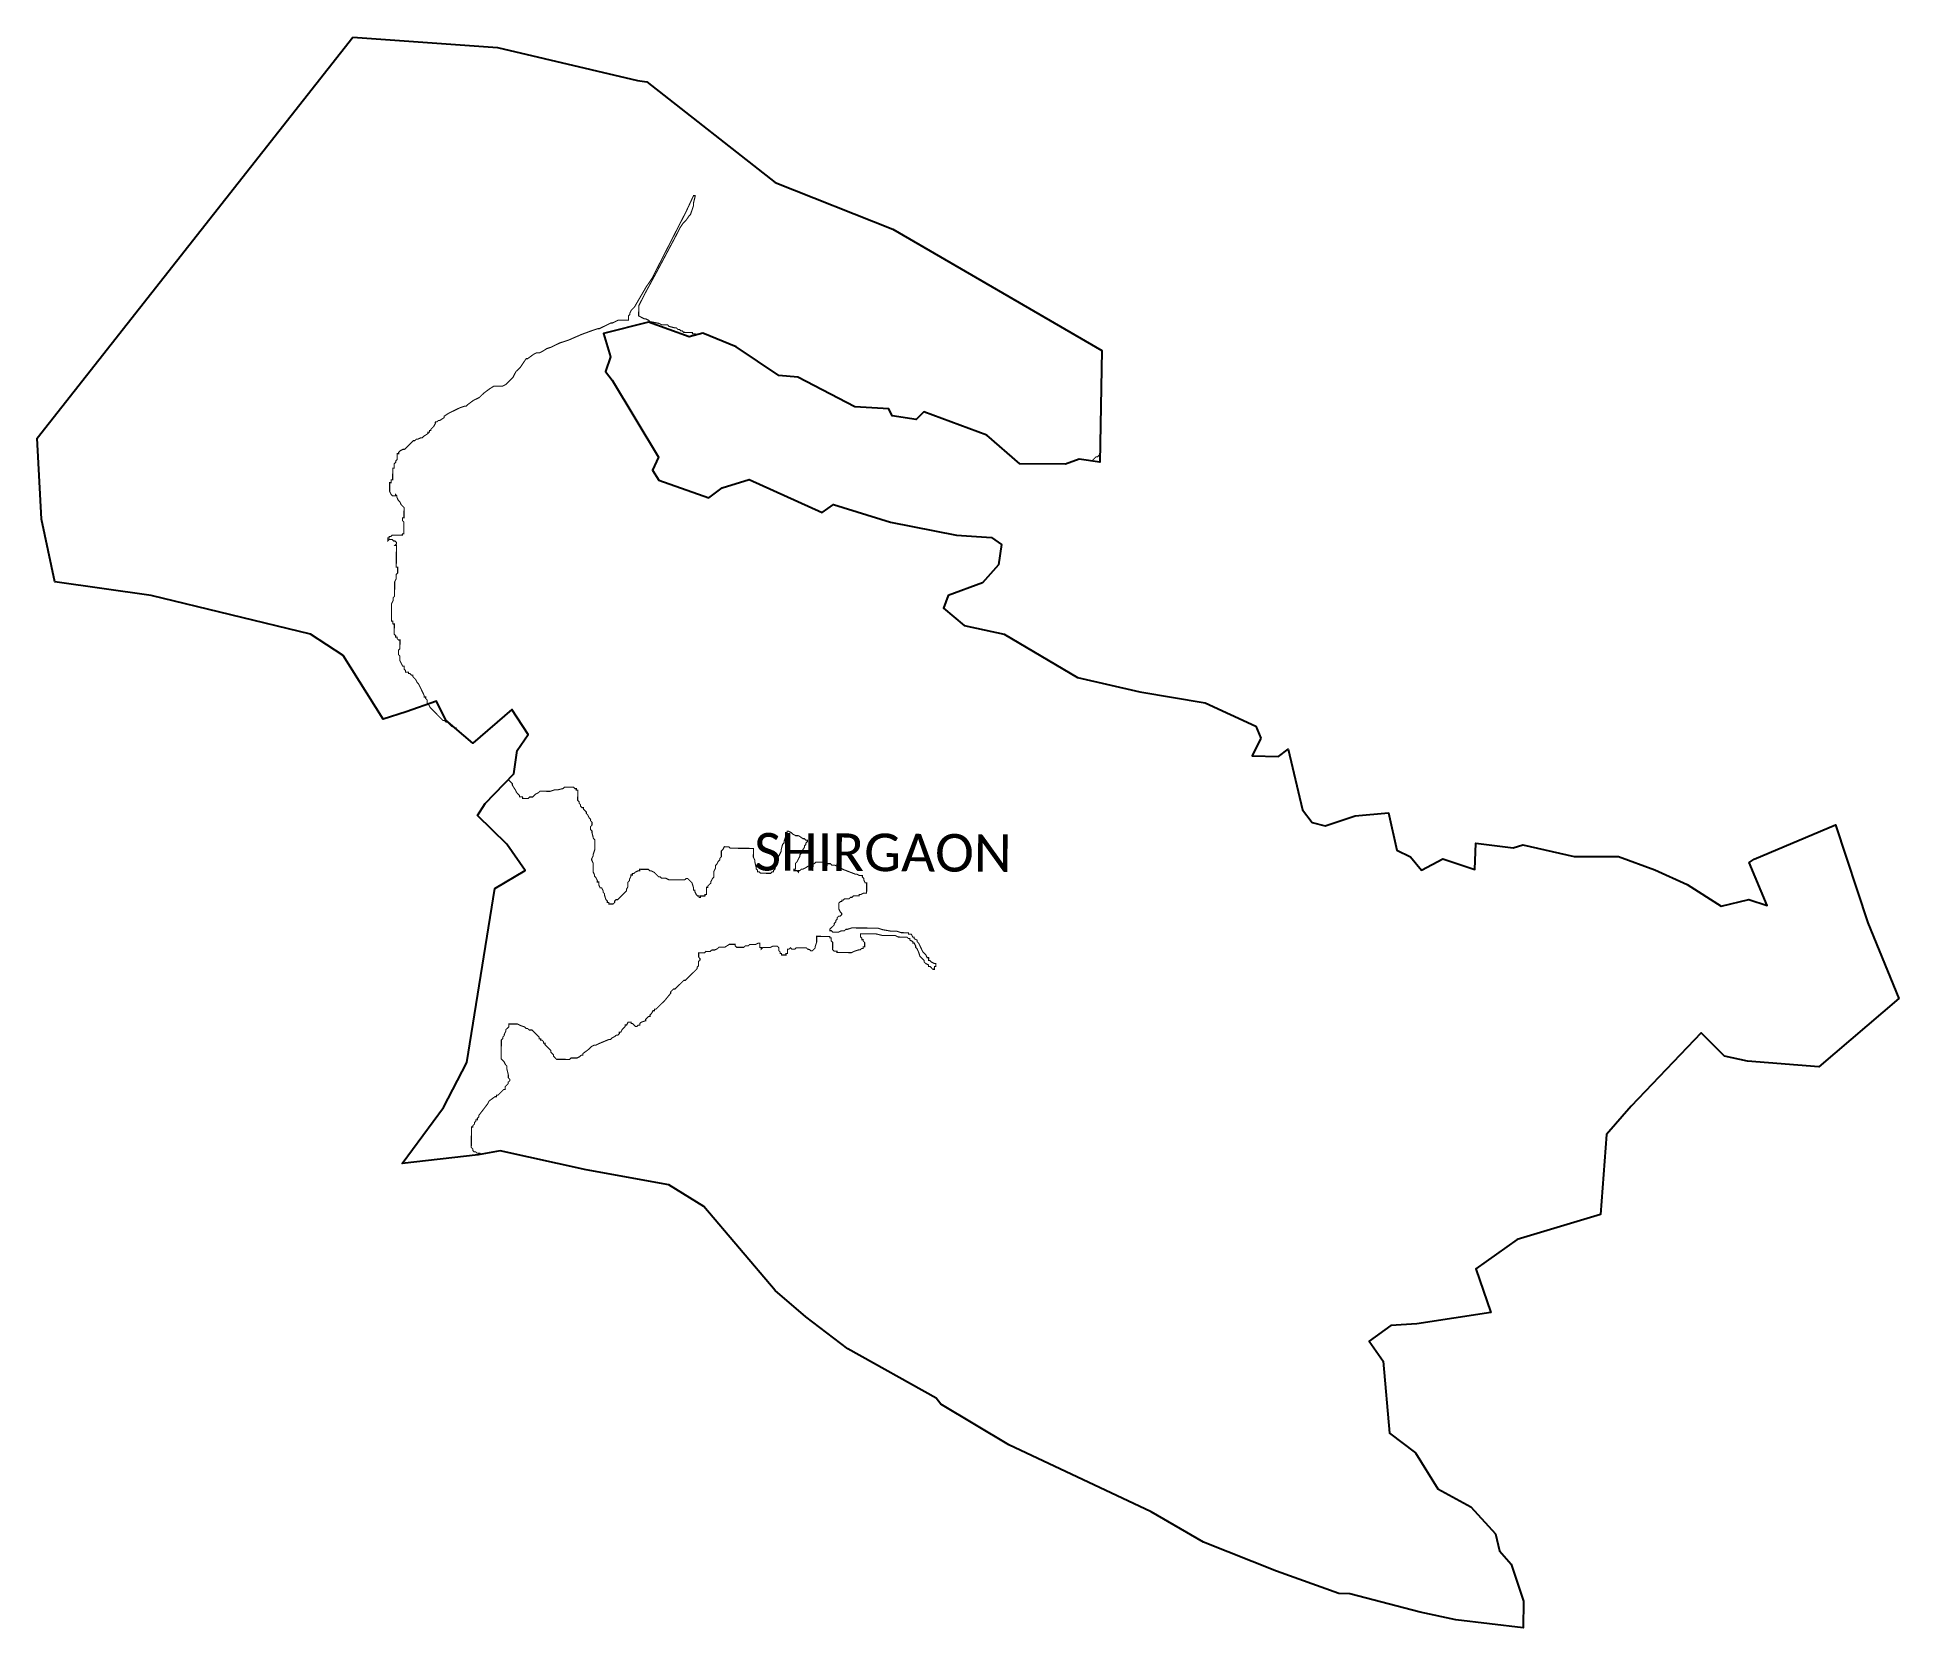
# Model space of a CAD drawing. Header units: metres. Extents: x 316864 to 322015, y 1880764 to 1885164.
import ezdxf

# ---------------------------------------------------------------- set-up
doc = ezdxf.new("R2010")
doc.units = ezdxf.units.M
doc.layers.add('ddddd', color=7, linetype='Continuous')
doc.layers.add('HAZARDS LINE', color=1, linetype='Continuous')
doc.styles.get("Standard").update_dxf_attribs({"font": 'simplex.shx'})

msp = doc.modelspace()

# ---------------------------------------------------------------- linework, layer by layer
at = {"color": 3, "true_color": 0x00ff00, "flags": 128}
msp.add_lwpolyline([(320236, 1883257.9), (320249.6, 1883224.9)], dxfattribs=at)
at = {"layer": 'ddddd', "color": 3, "true_color": 0x00ff00}
for points in [[(320249.6, 1883224.9, 0), (320225.7, 1883176.6, 0), (320298.8, 1883174.8, 0), (320325.2, 1883195.1, 0), (320364.6, 1883026.5, 0), (320391.6, 1882991.8, 0), (320427.7, 1882982.9, 0), (320511, 1883009.9, 0), (320602.5, 1883018.2, 0), (320625.6, 1882915, 0), (320663.8, 1882896.6, 0), (320694.5, 1882859.5, 0), (320753, 1882891.3, 0), (320841.6, 1882861.4, 0), (320844.8, 1882934.2, 0), (320947.9, 1882921.3, 0), (320974.8, 1882929.9, 0), (321116.8, 1882897.6, 0), (321238.9, 1882897.5, 0), (321339.5, 1882860.8, 0), (321429, 1882820, 0), (321523.6, 1882760.1, 0), (321599.8, 1882779.1, 0), (321650.3, 1882761.8, 0), (321600.2, 1882881.2, 0), (321614.1, 1882890.7, 0), (321839.1, 1882985.6, 0), (321928.6, 1882714.3, 0), (322014.5, 1882505, 0), (321793.7, 1882315.4, 0), (321596, 1882331, 0), (321532.3, 1882345.4, 0), (321468.2, 1882409.7, 0), (321274.2, 1882206.6, 0), (321205.9, 1882128.6, 0), (321189.7, 1881907.1, 0), (320959.1, 1881838.1, 0), (320844.8, 1881756.9, 0), (320886, 1881636, 0), (320681.4, 1881604.6, 0), (320609.2, 1881599.7, 0), (320549.2, 1881556.5, 0), (320588.1, 1881501.5, 0), (320605.3, 1881302, 0), (320677.3, 1881247.6, 0), (320739.7, 1881148.3, 0), (320830.5, 1881098.1, 0), (320898.5, 1881023.4, 0), (320910.3, 1880977, 0), (320941.8, 1880940.2, 0), (320976.2, 1880837.4, 0), (320975.2, 1880763.8, 0), (320789.2, 1880785.8, 0), (320690, 1880806.8, 0), (320495.4, 1880857.9, 0), (320464.9, 1880858.5, 0), (320292.6, 1880920.5, 0), (320091, 1881000.7, 0), (319946.4, 1881084.3, 0), (319552.6, 1881269.7, 0), (319363.8, 1881382.3, 0), (319351, 1881399.3, 0), (319106.9, 1881535.5, 0), (318990.9, 1881623.7, 0), (318906, 1881697, 0), (318708.6, 1881929, 0), (318612.1, 1881989.3, 0), (318383.3, 1882031.2, 0), (318144.8, 1882083.5, 0), (318084, 1882072.5, 0), (317873.8, 1882048.3, 0), (317988.4, 1882203.3, 0), (318053.1, 1882327.7, 0), (318130.5, 1882809, 0), (318214.4, 1882859, 0), (318163.7, 1882931.9, 0), (318082.6, 1883011.6, 0), (318103.9, 1883044.3, 0), (318183.1, 1883126.6, 0), (318192.1, 1883190.6, 0), (318222.9, 1883235.5, 0), (318177.5, 1883304.3, 0), (318069, 1883211.1, 0), (317994.4, 1883274.9, 0), (317969.2, 1883327.4, 0), (317885.3, 1883297.6, 0), (317821.4, 1883277.4, 0), (317710.8, 1883453.9, 0), (317620.2, 1883512.6, 0), (317179.2, 1883619.4, 0), (316912.5, 1883657.5, 0), (316876.2, 1883830.9, 0), (316864.2, 1884055.4, 0), (317737.8, 1885164.4, 0), (317737.8, 1885164.4, 0)], [(317737.8, 1885164.4, 0), (318137.4, 1885136.3, 0), (318524.6, 1885044.4, 0), (318550.4, 1885040.6, 0), (318906.2, 1884762.5, 0), (319231.6, 1884633.1, 0), (319809.9, 1884297.5, 0), (319803.9, 1883988.6, 0), (319747.2, 1883996.7, 0), (319709.1, 1883983, 0), (319582.6, 1883984.4, 0), (319491.5, 1884063.8, 0), (319316.8, 1884128.4, 0), (319296.1, 1884106.4, 0), (319229.9, 1884116.9, 0), (319220.6, 1884135.9, 0), (319126.7, 1884141.9, 0), (318968.6, 1884223.7, 0), (318916.2, 1884228.7, 0), (318798.4, 1884308, 0), (318706.1, 1884345.2, 0), (318668.3, 1884335.3, 0), (318555.1, 1884376, 0), (318431.1, 1884344.9, 0), (318450.5, 1884280.2, 0), (318436.2, 1884239.4, 0), (318454.5, 1884215.9, 0), (318582.8, 1884003, 0), (318566.4, 1883966.7, 0), (318584.1, 1883939.3, 0), (318722.1, 1883890.1, 0), (318759.5, 1883917.4, 0), (318833.9, 1883940.7, 0), (319036.3, 1883849.4, 0), (319066.8, 1883872, 0), (319225, 1883823.1, 0), (319407.7, 1883786.8, 0), (319504.6, 1883780.5, 0), (319531.9, 1883761.2, 0), (319524.1, 1883704.3, 0), (319479.9, 1883654.9, 0), (319384.5, 1883620, 0), (319371.8, 1883584.9, 0), (319428.4, 1883536.4, 0), (319539.4, 1883512.4, 0), (319742.7, 1883393.4, 0), (319915, 1883353.3, 0), (320096, 1883322.4, 0), (320236, 1883257.9, 0)]]:
    msp.add_polyline3d(points, dxfattribs=at)
at = {"layer": 'HAZARDS LINE', "lineweight": 18, "const_width": 3.02}
for points in [[(318022.8, 1883250.6), (318022.9, 1883253.5), (318018.8, 1883253.6), (318014.8, 1883257.6), (318010.8, 1883257.7), (318006.8, 1883261.7), (318002.8, 1883265.8), (317998.8, 1883269.8), (317994.8, 1883269.9), (317990.8, 1883273.9), (317986.8, 1883274), (317982.8, 1883278), (317978.8, 1883282.1), (317974.8, 1883286.2), (317970.8, 1883290.2), (317966.8, 1883294.3), (317962.8, 1883298.4), (317958.8, 1883302.4), (317954.8, 1883306.5), (317950.9, 1883310.6), (317946.9, 1883318.6), (317942.9, 1883322.7), (317943, 1883330.8), (317939, 1883334.8), (317939, 1883338.9), (317935, 1883338.9), (317935, 1883342.9), (317927.1, 1883359.1), (317919.2, 1883375.3), (317915.2, 1883379.3), (317911.2, 1883387.4), (317907.2, 1883391.5), (317903.3, 1883395.6), (317903.3, 1883399.6), (317899.3, 1883399.6), (317895.3, 1883403.7), (317891.2, 1883403.7), (317891.3, 1883407.8), (317887.2, 1883407.8), (317883.2, 1883407.8), (317883.3, 1883411.9), (317879.3, 1883415.9), (317879.3, 1883419.9), (317879.3, 1883424), (317875.3, 1883424), (317871.3, 1883432.1), (317867.4, 1883440.2), (317867.4, 1883444.2), (317867.5, 1883448.3), (317867.5, 1883452.3), (317863.5, 1883456.3), (317863.5, 1883460.4), (317863.6, 1883464.4), (317863.6, 1883468.4), (317867.7, 1883472.4), (317867.7, 1883476.4), (317867.7, 1883480.5), (317867.8, 1883484.5), (317867.8, 1883488.5), (317867.8, 1883492.6), (317867.9, 1883496.6), (317863.9, 1883496.6), (317859.9, 1883500.7), (317859.9, 1883504.7), (317855.9, 1883504.8), (317855.9, 1883508.8), (317851.9, 1883512.8), (317851.9, 1883516.9), (317852, 1883520.9), (317852, 1883524.9), (317852.1, 1883529), (317852.1, 1883533), (317852.1, 1883537), (317852.2, 1883541), (317848.1, 1883541.1), (317848.2, 1883545.1), (317848.2, 1883549.1), (317844.2, 1883549.2), (317844.2, 1883553.2), (317844.2, 1883557.2), (317844.3, 1883561.3), (317844.3, 1883565.3), (317844.3, 1883569.3), (317844.4, 1883573.3), (317844.4, 1883577.4), (317844.5, 1883581.4), (317844.5, 1883585.4), (317844.6, 1883593.5), (317844.6, 1883597.5), (317848.7, 1883605.5), (317848.7, 1883609.6), (317848.8, 1883613.6), (317852.8, 1883617.6), (317852.9, 1883621.6), (317853.1, 1883645.8), (317853.2, 1883657.9), (317857.3, 1883665.9), (317857.4, 1883678), (317861.4, 1883682), (317861.5, 1883686), (317861.5, 1883690), (317861.5, 1883694), (317861.6, 1883698.1), (317857.5, 1883698.1), (317857.6, 1883702.1), (317857.6, 1883706.2), (317857.7, 1883710.2), (317857.7, 1883714.2), (317857.7, 1883718.3), (317857.8, 1883722.3), (317857.8, 1883726.3), (317857.8, 1883730.3), (317857.9, 1883742.4), (317858, 1883746.5), (317858, 1883750.5), (317858, 1883754.5), (317858.1, 1883758.5), (317854, 1883758.6), (317858.1, 1883762.6), (317858.1, 1883766.6), (317854.2, 1883770.7), (317850.1, 1883770.7), (317846.1, 1883774.8), (317842.1, 1883774.8), (317838.1, 1883774.8), (317834, 1883770.8), (317834, 1883774.9), (317834.1, 1883778.9), (317838.1, 1883778.9), (317838.1, 1883782.9), (317842.2, 1883782.8), (317846.2, 1883786.8), (317850.3, 1883786.8), (317854.3, 1883786.8), (317866.4, 1883786.7), (317870.4, 1883786.6), (317874.4, 1883786.6), (317874.5, 1883790.6), (317878.5, 1883790.6), (317878.5, 1883794.6), (317878.6, 1883802.7), (317878.6, 1883806.7), (317878.7, 1883810.7), (317878.7, 1883814.8), (317878.8, 1883822.8), (317874.8, 1883826.9), (317874.8, 1883830.9), (317874.9, 1883834.9), (317878.9, 1883834.9), (317878.9, 1883838.9), (317878.9, 1883843), (317879.1, 1883855), (317879.1, 1883859.1), (317879.1, 1883863.1), (317875.1, 1883867.2), (317871.1, 1883871.2), (317867.2, 1883879.3), (317863.2, 1883883.4), (317859.2, 1883891.5), (317859.3, 1883895.5), (317855.3, 1883899.6), (317855.2, 1883895.5), (317851.2, 1883895.6), (317847.2, 1883895.6), (317843.2, 1883899.7), (317839.2, 1883907.8), (317839.3, 1883911.8), (317839.3, 1883915.8), (317839.3, 1883919.8), (317839.4, 1883923.9), (317839.4, 1883927.9), (317839.4, 1883931.9), (317843.5, 1883931.9), (317843.5, 1883935.9), (317843.5, 1883940), (317847.6, 1883939.9), (317847.6, 1883943.9), (317847.6, 1883948), (317847.7, 1883952), (317847.8, 1883964.1), (317847.8, 1883968.1), (317847.8, 1883972.1), (317851.9, 1883972.1), (317851.9, 1883976.1), (317851.9, 1883980.2), (317852, 1883984.2), (317856, 1883988.2), (317856.1, 1883992.2), (317860.1, 1883996.2), (317860.2, 1884004.3), (317860.2, 1884008.3), (317860.3, 1884012.3), (317864.3, 1884012.3), (317864.3, 1884016.3), (317868.4, 1884020.3), (317876.5, 1884024.3), (317880.5, 1884024.2), (317884.6, 1884028.2), (317896.8, 1884040.2), (317900.8, 1884044.2), (317904.9, 1884048.2), (317908.9, 1884048.2), (317913, 1884052.2), (317917, 1884052.1), (317925.1, 1884056.1), (317929.1, 1884056), (317933.2, 1884060), (317945.4, 1884068), (317945.4, 1884072), (317949.4, 1884072), (317949.5, 1884076), (317953.5, 1884076), (317953.5, 1884080), (317957.6, 1884084), (317961.6, 1884088), (317965.7, 1884096), (317965.8, 1884100), (317969.8, 1884100), (317973.9, 1884104), (317977.9, 1884104), (317990, 1884111.9), (317990.1, 1884115.9), (318002.2, 1884123.9), (318010.3, 1884127.8), (318018.4, 1884131.8), (318026.5, 1884135.8), (318034.6, 1884139.7), (318046.7, 1884143.6), (318050.7, 1884143.6), (318054.8, 1884147.6), (318071, 1884159.6), (318087.2, 1884167.5), (318099.4, 1884179.4), (318115.6, 1884191.4), (318127.8, 1884199.3), (318151.9, 1884199.1), (318160, 1884203.1), (318180.3, 1884223.1), (318188.5, 1884239.1), (318200.7, 1884251.1), (318208.9, 1884263.1), (318217, 1884275.1), (318221.1, 1884275.1), (318237.3, 1884287), (318245.4, 1884291), (318253.4, 1884290.9), (318261.5, 1884294.9), (318273.7, 1884302.8), (318285.8, 1884306.7), (318302, 1884314.7), (318310.1, 1884318.6), (318322.2, 1884322.5), (318334.3, 1884326.5), (318370.7, 1884342.3), (318403, 1884354.1), (318415.1, 1884358), (318419.1, 1884358), (318451.5, 1884373.8), (318455.5, 1884373.8), (318463.6, 1884377.7), (318471.7, 1884381.7), (318475.7, 1884381.6), (318479.8, 1884381.6), (318483.8, 1884381.6), (318491.9, 1884381.5), (318499.9, 1884381.4), (318499.9, 1884385.5), (318500, 1884393.5), (318504.1, 1884397.5), (318504.1, 1884401.5), (318508.2, 1884409.6), (318512.3, 1884413.5), (318516.3, 1884417.5), (318549.1, 1884473.7), (318565.4, 1884497.7), (318606.3, 1884577.9), (318659.6, 1884682.2), (318680.1, 1884726.3), (318684.2, 1884726.3), (318684.1, 1884722.3), (318680, 1884706.2), (318679.9, 1884698.1), (318675.8, 1884686.1), (318671.6, 1884674), (318667.6, 1884670), (318659.4, 1884658), (318651.3, 1884650), (318643.1, 1884638), (318630.8, 1884614), (318581.7, 1884521.7), (318544.8, 1884453.6), (318532.6, 1884429.5), (318528.5, 1884421.5), (318528.4, 1884413.4), (318528.4, 1884409.4), (318528.3, 1884401.3), (318528.2, 1884397.3), (318528.2, 1884393.3), (318536.2, 1884389.2), (318544.3, 1884385.1), (318548.3, 1884385), (318556.3, 1884380.9), (318560.3, 1884376.9), (318564.3, 1884376.8), (318584.4, 1884372.6), (318592.4, 1884368.5), (318600.5, 1884368.5), (318604.5, 1884368.4), (318608.6, 1884368.4), (318612.5, 1884364.3), (318628.6, 1884360.2), (318632.7, 1884360.1), (318636.6, 1884356.1), (318640.7, 1884356), (318644.7, 1884352), (318648.7, 1884351.9), (318652.7, 1884347.9), (318656.7, 1884347.8), (318660.7, 1884347.8), (318664.8, 1884347.8), (318668.8, 1884347.7), (318672.8, 1884347.7), (318676.9, 1884347.7), (318676.8, 1884343.6), (318684.9, 1884343.6), (318689.9, 1884341)], [(319118, 1884146.4), (319118.2, 1884146.4), (319118.2, 1884146.3)], [(319782.8, 1883991.6), (319785.5, 1883995.6), (319789.6, 1883999.6), (319793.6, 1884003.6), (319797.7, 1884003.5), (319804.3, 1884010)], [(318091.8, 1882073.9), (318089.2, 1882076.6), (318081.1, 1882076.7), (318077.1, 1882080.7), (318073.1, 1882080.8), (318069.1, 1882084.8), (318069.1, 1882088.8), (318065.1, 1882092.9), (318065.6, 1882149.3), (318069.7, 1882149.3), (318069.7, 1882153.3), (318073.8, 1882157.3), (318073.8, 1882161.3), (318077.9, 1882165.3), (318077.9, 1882169.3), (318081.9, 1882169.3), (318081.9, 1882173.3), (318086, 1882177.3), (318086, 1882181.4), (318098.3, 1882197.4), (318110.5, 1882213.4), (318114.6, 1882221.4), (318130.8, 1882233.3), (318134.8, 1882233.3), (318134.9, 1882237.3), (318138.9, 1882237.3), (318143, 1882241.3), (318147, 1882245.3), (318151.1, 1882249.3), (318155.1, 1882253.3), (318159.2, 1882253.2), (318159.2, 1882261.3), (318167.4, 1882269.3), (318167.4, 1882273.3), (318171.5, 1882277.3), (318171.5, 1882281.3), (318167.5, 1882285.4), (318167.6, 1882293.4), (318163.7, 1882309.6), (318163.8, 1882317.7), (318159.8, 1882321.7), (318155.8, 1882329.8), (318151.8, 1882333.9), (318147.8, 1882337.9), (318148.3, 1882390.3), (318152.3, 1882394.3), (318152.4, 1882398.3), (318156.4, 1882402.3), (318156.5, 1882406.3), (318160.6, 1882414.4), (318160.6, 1882418.4), (318164.7, 1882422.4), (318168.7, 1882426.4), (318168.8, 1882434.4), (318193, 1882434.2), (318201, 1882430.1), (318213, 1882426), (318217, 1882421.9), (318221.1, 1882421.9), (318225.1, 1882417.8), (318233.1, 1882417.8), (318241.1, 1882409.6), (318245.1, 1882405.6), (318249.1, 1882401.5), (318253.1, 1882397.5), (318253, 1882393.4), (318257.1, 1882393.4), (318257, 1882389.4), (318261.1, 1882389.3), (318265.1, 1882385.3), (318265, 1882381.2), (318269, 1882381.2), (318269, 1882377.2), (318273, 1882373.1), (318285, 1882360.9), (318284.9, 1882356.9), (318292.9, 1882348.8), (318292.9, 1882344.7), (318296.9, 1882340.7), (318300.9, 1882336.6), (318337.1, 1882336.3), (318341.2, 1882340.3), (318357.3, 1882340.1), (318365.4, 1882344.1), (318369.5, 1882348.1), (318373.5, 1882348.1), (318373.5, 1882352.1), (318389.7, 1882364), (318393.8, 1882368), (318397.9, 1882372), (318406, 1882376), (318410, 1882375.9), (318418.1, 1882379.9), (318446.4, 1882391.7), (318450.4, 1882391.7), (318454.5, 1882395.7), (318462.5, 1882399.7), (318466.6, 1882403.7), (318470.6, 1882403.6), (318474.7, 1882407.6), (318474.7, 1882411.6), (318478.8, 1882411.6), (318482.9, 1882419.6), (318486.9, 1882423.6), (318491, 1882427.6), (318491, 1882431.6), (318495.1, 1882431.6), (318499.1, 1882439.6), (318507.2, 1882439.6), (318507.2, 1882435.5), (318511.2, 1882435.5), (318515.2, 1882431.4), (318519.2, 1882427.4), (318523.2, 1882427.3), (318527.3, 1882431.3), (318531.3, 1882431.3), (318531.3, 1882435.3), (318535.4, 1882439.3), (318547.5, 1882443.2), (318547.6, 1882447.3), (318555.7, 1882455.2), (318559.7, 1882455.2), (318559.7, 1882459.2), (318563.8, 1882463.2), (318567.9, 1882471.3), (318571.9, 1882471.2), (318572, 1882475.3), (318576, 1882475.2), (318580.1, 1882479.2), (318588.2, 1882487.2), (318592.2, 1882491.2), (318596.3, 1882495.2), (318600.4, 1882499.2), (318616.7, 1882519.2), (318616.7, 1882523.2), (318620.7, 1882527.2), (318624.8, 1882531.2), (318628.8, 1882531.2), (318632.9, 1882535.2), (318637, 1882539.1), (318641, 1882543.1), (318649.2, 1882551.1), (318653.2, 1882555.1), (318657.2, 1882555.1), (318661.3, 1882559.1), (318669.4, 1882567.1), (318673.5, 1882571.1), (318681.6, 1882579), (318689.7, 1882587), (318689.8, 1882591.1), (318693.8, 1882595.1), (318693.9, 1882607.1), (318698, 1882611.1), (318698, 1882615.2), (318694.1, 1882619.2), (318694.2, 1882631.3), (318710.3, 1882631.2), (318714.3, 1882635.2), (318726.4, 1882635.1), (318730.5, 1882639), (318738.5, 1882639), (318746.6, 1882642.9), (318750.7, 1882646.9), (318766.8, 1882646.8), (318779, 1882654.7), (318795.1, 1882654.6), (318795, 1882650.6), (318799, 1882646.5), (318819.2, 1882646.3), (318823.2, 1882650.3), (318831.3, 1882650.3), (318835.3, 1882654.3), (318851.4, 1882654.1), (318859.5, 1882658.1), (318863.6, 1882658), (318863.5, 1882645.9), (318867.5, 1882645.9), (318867.5, 1882641.9), (318871.5, 1882645.9), (318891.7, 1882645.7), (318899.7, 1882649.7), (318911.8, 1882649.6), (318915.8, 1882645.5), (318915.8, 1882637.4), (318919.7, 1882633.4), (318919.7, 1882629.3), (318923.7, 1882629.3), (318923.7, 1882625.3), (318935.8, 1882625.2), (318935.8, 1882629.2), (318939.8, 1882629.2), (318940, 1882641.3), (318944, 1882641.2), (318948, 1882645.2), (318952, 1882641.2), (318960.1, 1882641.1), (318964.2, 1882645.1), (318992.3, 1882644.8), (318996.3, 1882640.8), (319000.4, 1882640.7), (319004.4, 1882636.7), (319008.4, 1882636.6), (319012.5, 1882640.6), (319016.5, 1882644.6), (319016.6, 1882648.6), (319020.7, 1882660.7), (319020.8, 1882676.8), (319057.1, 1882676.5), (319057, 1882672.5), (319061.1, 1882672.4), (319061, 1882664.4), (319065, 1882660.3), (319064.8, 1882640.2), (319068.8, 1882636.1), (319076.9, 1882636), (319076.8, 1882632), (319117.1, 1882631.7), (319125.2, 1882635.6), (319137.3, 1882639.5), (319141.3, 1882639.5), (319145.4, 1882643.5), (319149.4, 1882643.5), (319149.5, 1882647.5), (319153.5, 1882647.5), (319153.6, 1882659.5), (319149.6, 1882663.6), (319149.6, 1882667.6), (319145.6, 1882667.7), (319145.6, 1882671.7), (319141.7, 1882675.8), (319141.7, 1882683.8), (319186, 1882683.4), (319202.1, 1882679.3), (319238.4, 1882678.9), (319246.4, 1882674.9), (319270.5, 1882674.6), (319274.5, 1882670.6), (319278.6, 1882670.5), (319278.5, 1882666.5), (319286.5, 1882662.4), (319286.5, 1882658.4), (319290.5, 1882658.4), (319294.5, 1882650.3), (319294.5, 1882646.2), (319298.5, 1882642.2), (319302.4, 1882634.1), (319306.3, 1882622), (319310.3, 1882617.9), (319318.3, 1882609.8), (319318.3, 1882605.7), (319322.3, 1882601.7), (319330.3, 1882597.6), (319330.3, 1882593.5), (319334.3, 1882593.5), (319338.3, 1882589.5), (319342.3, 1882585.4), (319346.3, 1882585.4), (319346.4, 1882593.4), (319350.4, 1882593.4), (319350.5, 1882601.4), (319346.4, 1882601.5), (319338.4, 1882605.6), (319334.4, 1882609.6), (319330.4, 1882609.7), (319330.5, 1882617.7), (319326.4, 1882617.8), (319322.5, 1882625.8), (319314.5, 1882634), (319310.5, 1882642.1), (319306.6, 1882650.2), (319302.6, 1882658.2), (319298.6, 1882662.3), (319298.7, 1882666.3), (319290.6, 1882670.4), (319290.7, 1882674.5), (319286.7, 1882674.5), (319282.7, 1882682.6), (319278.7, 1882682.6), (319274.6, 1882682.7), (319274.7, 1882686.7), (319270.6, 1882686.7), (319266.6, 1882686.8), (319254.5, 1882686.9), (319242.5, 1882691), (319230.4, 1882691.1), (319226.4, 1882691.1), (319202.2, 1882695.4), (319190.2, 1882699.5), (319182.1, 1882699.6), (319178.1, 1882699.6), (319174.1, 1882699.7), (319170.1, 1882699.7), (319153.9, 1882699.8), (319145.9, 1882699.9), (319141.9, 1882699.9), (319129.8, 1882700), (319125.8, 1882700.1), (319121.7, 1882700.1), (319117.7, 1882700.1), (319105.6, 1882696.2), (319101.6, 1882696.3), (319097.5, 1882692.3), (319093.5, 1882692.3), (319089.4, 1882692.3), (319081.3, 1882688.4), (319077.3, 1882688.4), (319073.3, 1882688.4), (319069.3, 1882688.5), (319065.2, 1882688.5), (319061.2, 1882692.6), (319057.2, 1882692.6), (319057.2, 1882696.6), (319065.4, 1882704.6), (319069.4, 1882708.6), (319069.5, 1882712.6), (319073.5, 1882716.6), (319073.6, 1882720.7), (319077.6, 1882724.7), (319077.7, 1882728.7), (319081.7, 1882732.7), (319085.8, 1882732.6), (319089.8, 1882736.6), (319089.9, 1882740.7), (319085.9, 1882744.7), (319081.9, 1882752.8), (319081.9, 1882756.9), (319082, 1882760.9), (319082, 1882764.9), (319082, 1882768.9), (319086.1, 1882772.9), (319090.1, 1882772.9), (319090.2, 1882776.9), (319094.2, 1882776.9), (319098.3, 1882780.9), (319102.3, 1882780.8), (319106.3, 1882780.8), (319110.3, 1882780.8), (319114.4, 1882784.8), (319118.4, 1882784.7), (319122.5, 1882788.7), (319134.6, 1882788.6), (319138.6, 1882788.6), (319138.6, 1882792.6), (319142.7, 1882792.6), (319150.8, 1882796.5), (319154.8, 1882796.5), (319158.8, 1882796.5), (319158.9, 1882800.5), (319158.9, 1882804.5), (319158.9, 1882808.6), (319159, 1882812.6), (319159, 1882816.6), (319159, 1882820.6), (319159.1, 1882824.7), (319155, 1882824.7), (319151.1, 1882832.8), (319151.1, 1882836.8), (319147.1, 1882840.9), (319147.2, 1882844.9), (319143.1, 1882845), (319139.1, 1882845), (319131.1, 1882849.1), (319127, 1882849.1), (319094.9, 1882861.5), (319086.9, 1882865.6), (319070.9, 1882873.8), (319062.8, 1882873.8), (319058.8, 1882877.9), (319054.8, 1882877.9), (319050.8, 1882878), (319038.7, 1882882.1), (319030.7, 1882882.2), (319026.6, 1882882.2), (319022.6, 1882882.3), (319018.6, 1882882.3), (319014.5, 1882878.3), (319006.4, 1882874.3), (319002.4, 1882874.4), (318990.2, 1882866.4), (318982.2, 1882862.5), (318978.1, 1882862.5), (318974.1, 1882858.5), (318970, 1882858.5), (318970, 1882854.5), (318966, 1882858.6), (318962, 1882858.6), (318958, 1882858.6), (318958, 1882862.7), (318962, 1882862.6), (318962.1, 1882866.7), (318962.1, 1882870.7), (318962.1, 1882874.7), (318962.2, 1882878.8), (318966.2, 1882882.7), (318970.3, 1882890.8), (318974.4, 1882898.8), (318974.5, 1882902.8), (318978.5, 1882906.8), (318978.5, 1882910.8), (318986.7, 1882922.9), (318986.7, 1882926.9), (318990.8, 1882930.9), (318990.8, 1882934.9), (318994.9, 1882938.9), (318994.9, 1882942.9), (318990.9, 1882943), (318986.9, 1882947), (318982.9, 1882947.1), (318970.9, 1882955.2), (318966.9, 1882955.3), (318962.8, 1882955.3), (318954.8, 1882959.4), (318950.8, 1882963.5), (318942.8, 1882967.6), (318938.8, 1882967.6), (318938.7, 1882963.6), (318934.7, 1882963.6), (318934.7, 1882959.6), (318934.6, 1882951.5), (318930.5, 1882939.5), (318930.4, 1882935.4), (318926.4, 1882931.4), (318922.2, 1882915.4), (318922.2, 1882911.3), (318918.1, 1882903.3), (318914, 1882895.3), (318913.9, 1882891.3), (318909.8, 1882879.2), (318905.7, 1882867.2), (318905.6, 1882863.1), (318901.6, 1882859.1), (318901.5, 1882855.1), (318897.5, 1882855.1), (318893.4, 1882851.1), (318889.4, 1882851.2), (318885.4, 1882851.2), (318869.3, 1882851.4), (318865.2, 1882851.4), (318861.3, 1882855.5), (318857.2, 1882855.5), (318857.3, 1882859.5), (318853.3, 1882863.6), (318853.3, 1882867.6), (318849.4, 1882883.8), (318849.5, 1882887.8), (318845.5, 1882895.9), (318845.5, 1882899.9), (318845.6, 1882903.9), (318845.6, 1882912), (318845.7, 1882920.1), (318841.7, 1882920.1), (318837.6, 1882920.1), (318833.6, 1882920.2), (318829.6, 1882920.2), (318817.5, 1882920.3), (318809.5, 1882920.4), (318805.4, 1882920.4), (318797.4, 1882920.5), (318793.3, 1882920.5), (318785.3, 1882920.6), (318781.3, 1882920.6), (318777.3, 1882924.7), (318773.2, 1882924.7), (318769.2, 1882924.7), (318765.2, 1882924.8), (318761.1, 1882916.8), (318757, 1882912.8), (318757, 1882908.7), (318756.9, 1882896.7), (318752.8, 1882892.7), (318752.8, 1882888.6), (318748.7, 1882884.6), (318744.6, 1882876.6), (318740.6, 1882872.6), (318740.5, 1882864.6), (318736.4, 1882856.5), (318736.3, 1882848.5), (318736.3, 1882844.5), (318736.3, 1882840.4), (318732.2, 1882836.4), (318728.1, 1882828.4), (318728.1, 1882824.4), (318724, 1882820.4), (318719.9, 1882816.4), (318719.9, 1882812.4), (318715.9, 1882812.4), (318715.8, 1882808.4), (318715.8, 1882804.4), (318715.8, 1882800.3), (318715.7, 1882796.3), (318715.7, 1882792.3), (318711.7, 1882792.3), (318711.6, 1882788.3), (318707.6, 1882788.3), (318699.6, 1882788.4), (318699.5, 1882784.3), (318695.5, 1882784.4), (318695.5, 1882788.4), (318691.5, 1882788.4), (318687.5, 1882792.5), (318683.5, 1882800.6), (318683.6, 1882804.6), (318679.6, 1882804.7), (318679.6, 1882808.7), (318679.6, 1882812.7), (318675.7, 1882824.8), (318671.7, 1882828.9), (318667.7, 1882833), (318663.7, 1882837), (318659.7, 1882837.1), (318655.6, 1882833.1), (318643.5, 1882833.2), (318639.5, 1882833.2), (318631.5, 1882833.3), (318627.4, 1882833.3), (318623.4, 1882833.4), (318619.4, 1882833.4), (318615.4, 1882833.4), (318611.3, 1882833.5), (318603.3, 1882837.6), (318599.3, 1882837.6), (318591.2, 1882837.7), (318587.2, 1882841.7), (318583.2, 1882841.8), (318579.2, 1882845.8), (318571.2, 1882854), (318563.2, 1882858), (318559.2, 1882858.1), (318555.2, 1882862.1), (318551.2, 1882862.2), (318543.1, 1882862.3), (318539.1, 1882862.3), (318535, 1882862.3), (318531, 1882862.4), (318531, 1882858.3), (318527, 1882858.4), (318518.9, 1882854.4), (318514.8, 1882850.4), (318510.8, 1882850.4), (318510.7, 1882846.4), (318506.7, 1882846.5), (318506.7, 1882842.4), (318502.6, 1882834.4), (318502.5, 1882830.4), (318498.5, 1882826.4), (318498.4, 1882818.3), (318498.4, 1882814.3), (318494.3, 1882806.3), (318494.2, 1882802.2), (318490.2, 1882798.3), (318486.1, 1882794.3), (318482.1, 1882790.3), (318473.9, 1882782.3), (318469.9, 1882778.3), (318465.8, 1882778.3), (318461.8, 1882774.3), (318461.7, 1882770.3), (318457.7, 1882766.3), (318453.7, 1882766.3), (318449.6, 1882766.4), (318445.6, 1882766.4), (318445.6, 1882770.4), (318441.6, 1882770.5), (318441.6, 1882774.5), (318437.6, 1882778.6), (318433.7, 1882790.7), (318433.8, 1882794.7), (318429.8, 1882798.8), (318429.8, 1882802.8), (318425.8, 1882810.9), (318421.8, 1882810.9), (318417.9, 1882819), (318417.9, 1882823.1), (318417.9, 1882827.1), (318413.9, 1882827.1), (318413.9, 1882831.1), (318410, 1882839.2), (318406, 1882843.3), (318406, 1882847.3), (318402.1, 1882855.4), (318402.1, 1882859.4), (318402.2, 1882867.5), (318402.2, 1882875.6), (318402.3, 1882879.6), (318398.3, 1882887.7), (318398.3, 1882891.7), (318402.4, 1882899.7), (318402.5, 1882903.8), (318406.6, 1882915.8), (318406.7, 1882923.9), (318406.8, 1882931.9), (318406.8, 1882936), (318406.8, 1882940), (318406.9, 1882944), (318402.9, 1882948.1), (318399, 1882964.2), (318399, 1882968.2), (318395, 1882972.3), (318395.1, 1882976.3), (318395.1, 1882980.4), (318399.2, 1882984.4), (318399.2, 1882988.4), (318399.2, 1882992.4), (318395.2, 1882996.5), (318395.3, 1883000.5), (318391.3, 1883004.6), (318387.3, 1883012.7), (318383.3, 1883016.7), (318383.4, 1883020.8), (318379.4, 1883024.8), (318375.4, 1883028.9), (318375.4, 1883032.9), (318371.4, 1883032.9), (318367.4, 1883037), (318367.4, 1883041), (318363.4, 1883045.1), (318363.5, 1883049.1), (318359.5, 1883053.2), (318359.5, 1883057.2), (318359.6, 1883065.3), (318359.6, 1883069.3), (318359.6, 1883073.3), (318359.7, 1883077.4), (318359.7, 1883081.4), (318355.7, 1883081.4), (318355.7, 1883085.5), (318351.7, 1883085.5), (318347.7, 1883089.6), (318343.7, 1883089.6), (318339.6, 1883089.6), (318335.6, 1883089.7), (318331.6, 1883089.7), (318323.5, 1883089.8), (318319.5, 1883085.8), (318303.3, 1883081.9), (318295.3, 1883082), (318283.2, 1883078), (318275.1, 1883078.1), (318267, 1883078.2), (318259, 1883078.2), (318255, 1883078.3), (318250.9, 1883074.3), (318242.8, 1883070.3), (318238.7, 1883066.3), (318234.7, 1883062.3), (318226.6, 1883062.4), (318222.6, 1883058.4), (318218.5, 1883058.4), (318214.5, 1883058.5), (318210.5, 1883058.5), (318206.5, 1883058.6), (318206.5, 1883062.6), (318202.5, 1883062.6), (318198.4, 1883062.7), (318198.5, 1883066.7), (318190.5, 1883074.8), (318186.5, 1883082.9), (318178.6, 1883095.1), (318178.6, 1883099.1), (318174.6, 1883103.1), (318170.6, 1883107.2), (318167.5, 1883110.4)]]:
    msp.add_lwpolyline(points, dxfattribs=at)

# ---------------------------------------------------------------- texts
at = {"layer": 'ddddd', "insert": (318848, 1882963), "char_height": 104.042, "attachment_point": 1, "rotation": 359.6762}
msp.add_mtext_dynamic_manual_height_columns('{\\fCalibri|b0|i0|c0|p34;SHIRGAON}', width=1306.667, gutter_width=520.2, heights=[0], dxfattribs=at)

doc.saveas('drawing.dxf')
